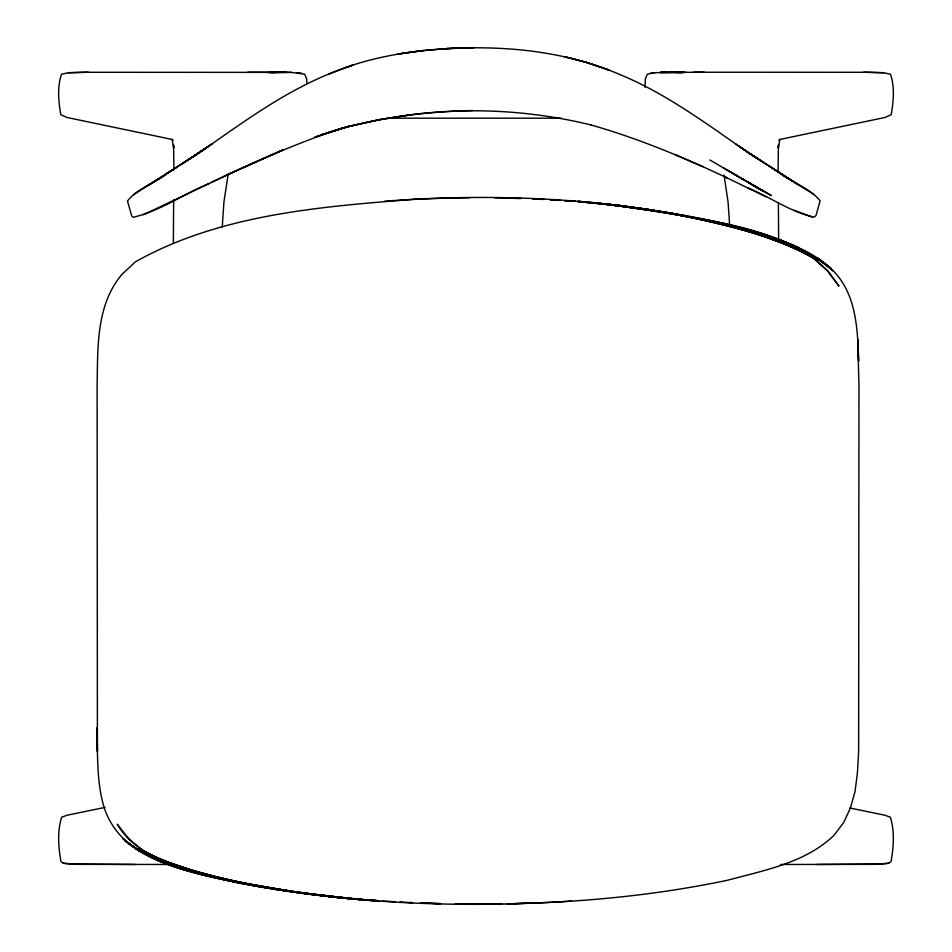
<?xml version="1.0" encoding="UTF-8"?>
<svg xmlns="http://www.w3.org/2000/svg" width="952" height="952" viewBox="0 0 952 952"><rect width="100%" height="100%" fill="white"/><g stroke="black" fill="none" stroke-linecap="round" stroke-linejoin="round"><path stroke-width="1.43" d="M778.641 240.273L778.367 202.764M173.93 169.908L173.561 144.894L173.704 148.107L172.122 139.397L173.074 140.23L171.527 139.242M173.657 199.944L173.359 243.141M644.956 87.465L645.408 78.481L647.455 74.185L654.94 72.661L685.88 72.281M222.256 226.933L223.898 202.3L228.242 173.68M133.494 194.672L166.291 174.204C153.867 183.415 137.124 188.615 127.485 201.015L131.614 215.652L133.09 217.294C160.126 211.046 183.843 193.899 209.369 183.355M780.699 864.476L875.578 864.345L888.775 863.167L891.024 861.524C893.654 847.268 894.761 830.989 890.334 817.209L884.932 815.245L849.708 807.974M200.753 151.713C241.879 123.141 282.542 92.951 329.202 73.875C374.79 54.419 424.747 48.385 473.929 47.671L446.571 48.647C504.643 45.398 564.488 50.968 618.443 73.947C665.115 92.879 705.706 123.201 746.82 151.713M208.5 146.31L193.125 156.711L212.07 143.871L196.552 154.486M190.4 158.46L205.751 148.203L165.589 174.347L177.715 166.529M167.73 173.038L195.66 155.152M185.771 161.376L199.277 152.582L183.676 162.709M780.473 139.242L778.926 140.23L779.878 139.397L778.296 148.107L778.438 144.894L778.082 171.384M181.677 163.982L197.48 153.879M175.68 167.873L148.024 185.426L173.526 169.301M224.125 176.346L283.553 149.595L238.655 169.587L143.359 214.759M211.88 182.07C254.434 161.84 297.643 142.848 342.387 127.937L377.992 119.976L411.907 114.621C471.668 107.124 532.656 110.634 591.144 124.998L590.454 124.819C637.566 138.135 682.87 157.02 727.078 177.893L725.591 177.167L766.039 196.838M329.202 73.875L352.99 65.022L346.742 67.318M781.164 139.182L885.205 117.429L891.203 114.704C893.476 101.745 894.904 86.715 890.501 74.28L883.694 72.721L868.974 72.281L693.223 72.233M105.101 807.391L67.068 815.245L61.666 817.209C57.239 830.989 58.346 847.268 60.976 861.524L63.225 863.167L76.422 864.345L169.825 864.476M884.872 863.845L888.775 863.167M411.907 114.621L380.3 119.559L347.706 126.664L320.753 134.994L350.776 125.747L314.684 137.278C365.092 118.75 419.094 111.872 472.573 110.515M421.2 50.777L397.555 54.145L423.497 50.492L421.2 50.777L448.285 48.504M306.972 83.026L306.592 78.481L304.545 74.185L291.145 72.376L83.026 72.281L68.306 72.721L61.499 74.28C57.096 86.715 58.524 101.745 60.797 114.704L66.795 117.429L170.836 139.182M650.478 73.221L654.94 72.661M384.501 201.241C472.466 194.494 561.24 196.469 648.55 209.464M571.581 901.068C459.899 908.41 347.087 903.864 237.06 882.659C188.365 870.961 121.13 862.096 103.768 806.344L103.744 806.237C96.461 780.747 97.699 753.901 97.128 727.649L97.413 751.533L97.116 385.774C97.901 347.873 95.843 304.973 122.07 274.271L135.458 261.788C220.043 214.283 320.872 206.584 415.774 199.218L415.667 199.218M883.313 863.999L816.947 864.476M414.929 199.218L447.44 198.064M68.306 72.721L88.274 72.257M508.725 903.829L540.415 902.817C603.306 900.176 666.079 893.154 727.709 880.207C764.515 870.259 805.332 862.762 833.821 835.511L843.769 822.433L850.457 807.855L855.039 791.552L857.443 772.607L858.633 751.568L858.978 385.774L857.704 339.614L858.644 361.129C857.681 330.047 856.621 294.632 833.405 271.022C820.338 257.492 802.833 249.103 785.614 242.117C720.176 217.829 650.073 208.643 580.97 201.824L578.852 201.645M541.164 902.817L506.464 903.864M660.795 72.376L667.649 72.233M279.15 72.233L272.082 72.34L282.185 72.233L268.512 72.531L286.231 72.34L247.817 72.245M446.726 198.028L469.526 197.766M502.097 903.924L459.185 903.936M284.35 72.233L271.189 72.412L291.205 72.376M704.183 72.245L660.212 72.459L683.488 72.531L672.85 72.233M387.559 118.191L560.99 118.203M747.986 187.984C770.132 196.993 790.696 212.213 814.305 217.115L815.983 215.521L820.124 200.848C810.378 188.579 793.778 183.367 781.294 174.204L814.103 194.541M135.053 864.476L68.687 863.999M863.726 72.257L883.694 72.721M455.234 903.924L477.368 904.221M494.957 197.837L519.959 198.48M420.451 902.972L440.586 903.638L421.427 902.948M409.657 902.544L412.609 902.651M511.188 198.099L521.256 198.48M532.763 198.92L544.27 199.361M533.191 199.004L543.485 199.42M369.4 900.116L379.443 900.818M382.335 901.044L395.27 901.722M400.03 902.032L412.109 902.686M550.018 199.753L560.49 200.42M564.56 200.705L575.246 201.372M550.744 199.813L559.383 200.396M565.143 200.777L573.77 201.348M578.09 201.634L619.657 205.43L675.158 213.986L648.003 209.464C710.347 221.483 779.069 227.897 830.87 268.214L816.959 257.623L833.405 271.022C774.464 222.304 691.783 218.865 619.657 205.43L577.781 201.562M375.124 900.58L378.313 900.794L342.898 898.069M370.971 900.485L377.908 900.997C320.467 896.486 263.061 889.216 206.941 875.971C177.25 868.26 146.084 859.311 122.689 838.426C160.114 869.926 210.939 876.84 257.29 886.371C293.549 892.191 329.928 897.677 366.603 899.878M343.363 898.069L280.935 890.096L347.825 898.426L379.634 900.878L369.495 900.092M366.532 899.89L336.437 897.474L294.323 892.107M352.894 898.926L370.804 900.485L303.771 893.333L260.158 886.455L319.063 895.261L364.33 899.961L303.771 893.333L235.132 881.564L291.61 891.584L342.541 897.914M572.485 201.122L575.424 201.384M577.888 201.598L586.384 202.336M588.645 202.538C633.199 206.298 677.407 213.688 720.973 223.732L664.496 212.26L608.268 204.311L675.158 213.986M294.906 892.036L359.094 899.473L328.226 896.356M282.756 890.203L251.745 884.801L212.046 876.03C258.92 887.633 306.806 894.523 354.834 899.069M323.252 895.737L351.3 898.736M314.505 894.749L319.063 895.261L280.935 890.096M632.854 207.441L597.011 203.097C646.634 208.19 695.948 216.687 744.059 229.968L690.164 217.044M661.212 211.725L591.775 202.538L643.362 208.857L695.948 218.163L664.496 212.26L613.564 204.918M303.771 893.333L334.271 897.034M297.06 72.661L301.522 73.221M604.806 203.954L641.6 208.595M631.426 207.167C676.586 213.343 721.39 222.554 764.813 236.489C718.355 221.376 670.22 212.201 621.834 205.929M286.683 890.893L291.61 891.584M312.744 894.523C271.76 889.216 231.027 881.611 191.281 870.199L221.173 878.137M271.606 888.68L308.091 893.999M637.043 208.012L669.423 213.058M264.596 887.193C230.455 880.695 196.517 872.734 163.839 860.751L191.757 870.199C163.149 861.322 133.506 851.481 117.274 824.265L128.413 838.51L144.99 852.373L163.28 860.751L141.289 850.088L158.877 858.954L183.462 868.069L178.786 866.701L155.688 857.681L178.786 866.701L205.62 874.579C182.57 868.188 159.543 860.917 138.873 848.613C187.52 874.614 243.2 883.504 297.072 892.369M63.225 863.167L67.128 863.845M661.783 211.653L684.488 215.628M659.034 211.344C713.179 221.423 769.049 232.228 817.221 260.122L792.814 246.949L772.643 238.869L800.418 250.293L777.308 240.404L750.485 231.622M242.141 882.932L265.941 887.419M691.521 217.282C725.757 224.72 759.732 233.775 792.254 246.949L764.349 236.489L782.365 243.069L811.104 256.088L827.681 270.88L838.819 285.933L827.681 270.88L811.104 256.088L792.814 246.949L814.805 258.527L797.229 248.912L772.643 238.869M812.211 217.104L794.039 210.261M179.69 868.45L157.294 860.108L163.696 862.488M702.683 166.588L675.765 154.914L677.217 155.569M759.744 189.186L755.495 186.711L771.465 195.636L735.932 175.168M753.508 185.509L763.349 191.185L740.144 177.631M763.516 191.281L709.883 159.995M749.45 183.212L763.397 191.221M723.306 167.79L737.479 176.072M728.387 170.729L743.833 179.857M774.047 169.301L799.549 185.426L748.296 152.582L763.909 162.709M750.105 153.879L779.855 173.038M771.905 167.873L781.997 174.347L769.87 166.529M761.814 161.376L739.085 146.31L757.185 158.46M735.515 143.871L751.033 154.486M724.032 175.049L728.101 202.3L729.684 225.565M673.742 72.245L669.815 72.233L680.811 72.412L673.742 72.245M585.135 201.919L578.209 201.336L613.79 204.918L585.135 201.919M570.831 58.251L564.726 56.787L586.051 62.297L609.173 70.115L586.051 62.297L570.831 58.251M792.409 245.021L776.404 238.512L798.799 247.687L792.409 245.021M139.135 850.945L125.224 841.068L139.135 850.945M139.682 850.945L125.7 841.068L139.682 850.945M827.217 265.775L816.411 257.623L830.394 268.214L827.217 265.775"/></g></svg>
